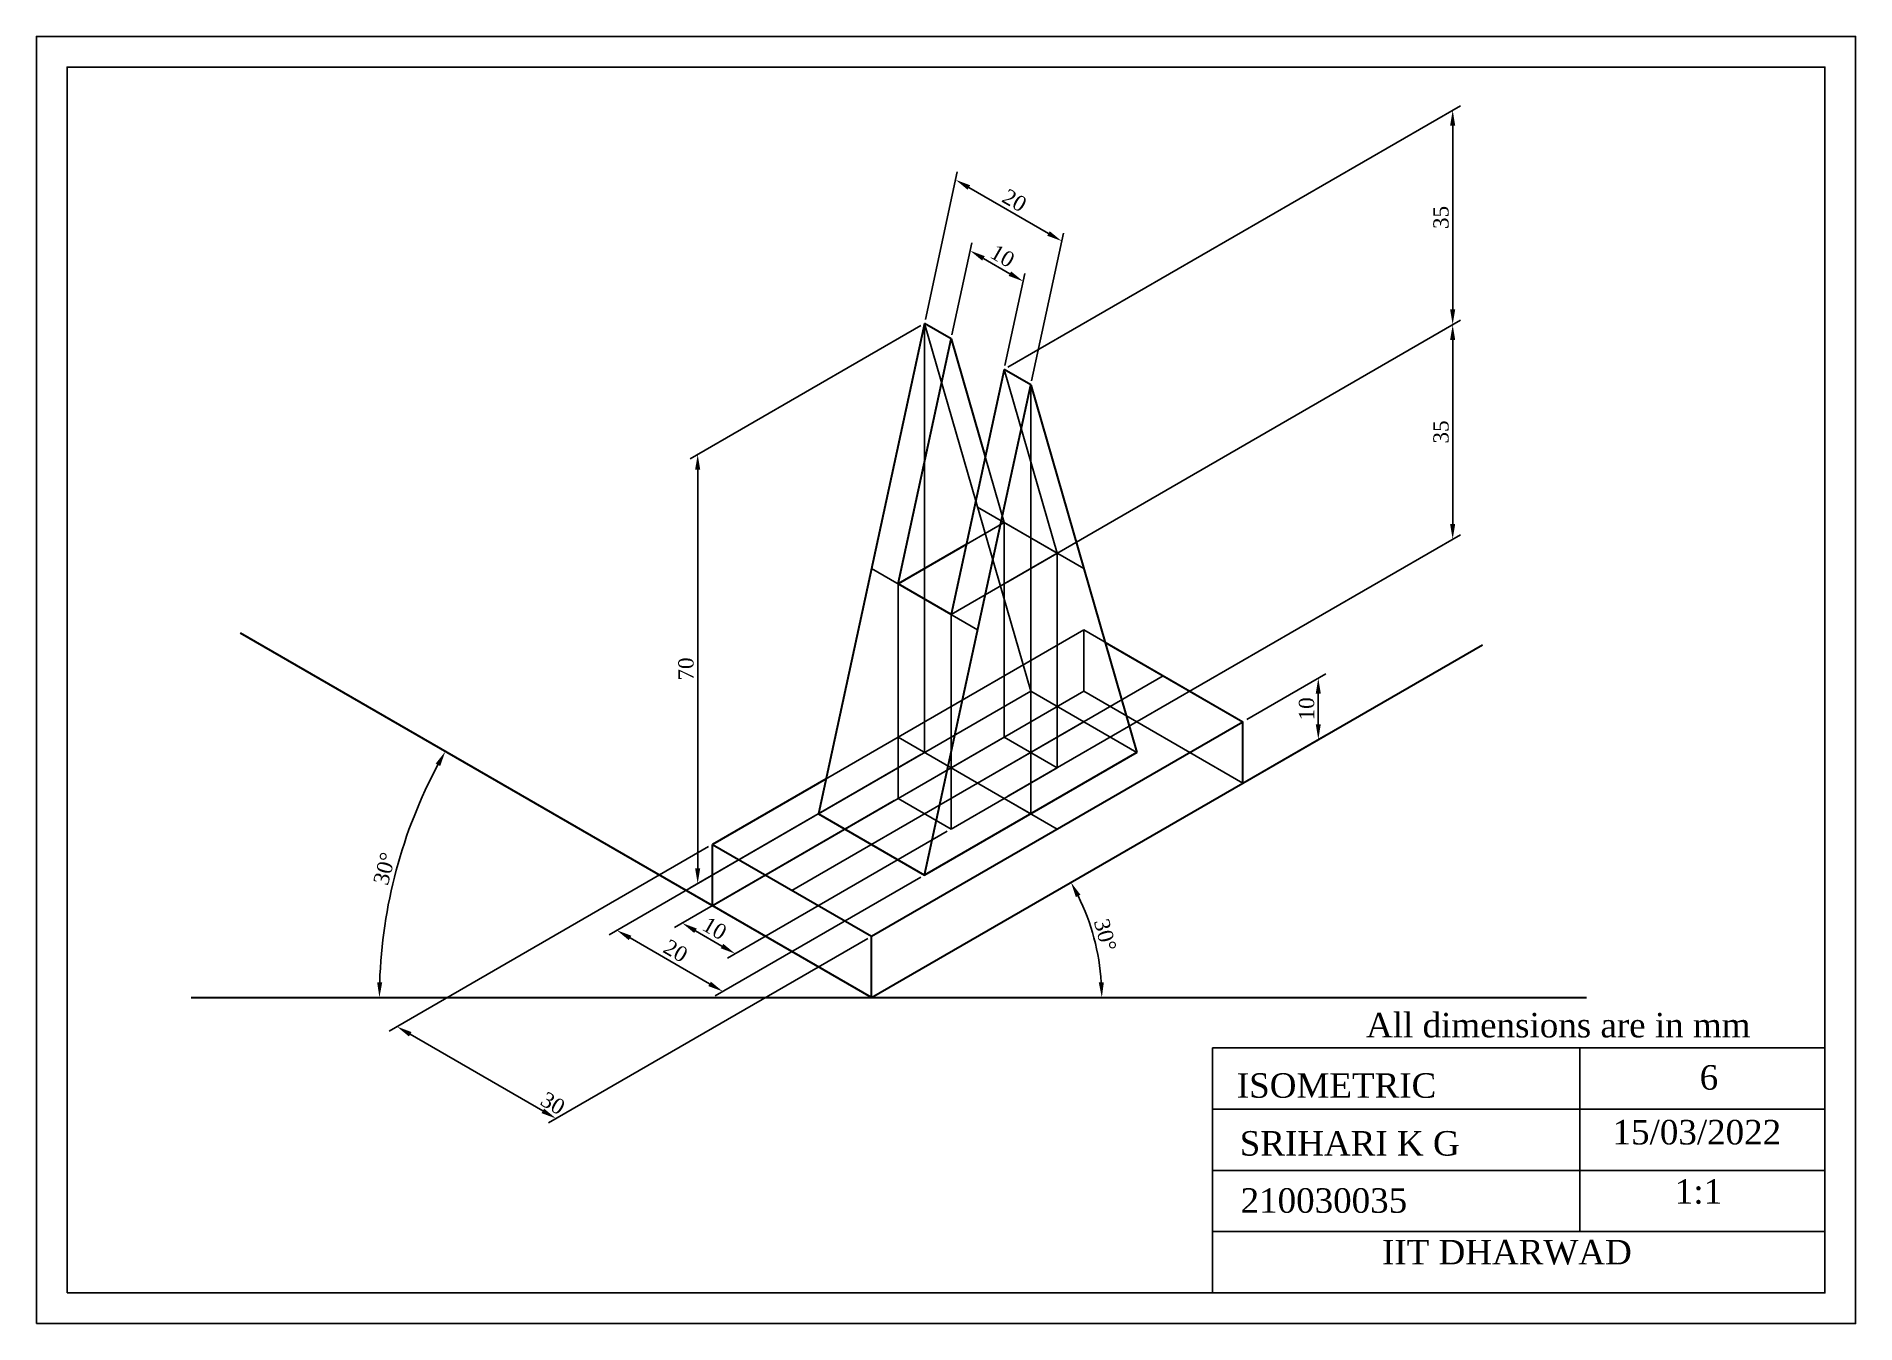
# Paper-space layout 'Layout1' of a CAD drawing. Header units: millimetres. Extents: x 0 to 297, y 0 to 210.
import ezdxf

# ---------------------------------------------------------------- set-up
doc = ezdxf.new("R2010")
doc.units = ezdxf.units.MM
doc.header["$PDMODE"] = 3
doc.header["$PDSIZE"] = 1
for name, color, linetype, lineweight in [('Axis', 250, 'Continuous', 30), ('Dimension', 3, 'Continuous', 9), ('Thick', 1, 'Continuous', 30)]:
    doc.layers.add(name, color=color, linetype=linetype, lineweight=lineweight)
doc.layers.add('Thin', color=4, linetype='Continuous')
doc.styles.add('Drawing', font='times.ttf')
doc.styles.get("Standard").update_dxf_attribs({"font": 'times.ttf'})
doc.dimstyles.new('Copy of ISO-25', dxfattribs={"dimtxt": 2.5, "dimasz": 2.5, "dimexe": 1.25, "dimexo": 0.625, "dimtad": 1, "dimtoh": 1, "dimdsep": 46, "dimtxsty": 'Standard', "dimcen": 2.5, "dimadec": 0, "dimazin": 0, "dimtfac": 1, "dimtmove": 0, "dimatfit": 3, "dimfxl": 1, "dimarcsym": 0})

# ---------------------------------------------------------------- blocks, each defined once
blk = doc.blocks.new('*D27')
at = {"layer": 'Defpoints', "color": 0, "transparency": 16777216}
for p in [(236.08, 110.76), (173.37, 59.71), (25.26, 53.18), (136.35, 53.18), (253.04, 53.18)]:
    blk.add_point(p, dxfattribs=at)
at = {"layer": 'Dimension', "color": 0, "lineweight": -2, "transparency": 16777216}
blk.add_arc((136.35, 53.18), 37.59, 3.8109, 26.1891, dxfattribs=at)
at = {"layer": 'Dimension', "color": 0, "transparency": 16777216}
for points in [[(169.71, 69.58), (170.45, 69.97), (168.9, 71.98)], [(174.27, 55.69), (173.44, 55.67), (173.94, 53.18)]]:
    blk.add_solid(points, dxfattribs=at)
at = {"layer": 'Dimension', "color": 0, "transparency": 16777216, "insert": (174.49, 63.4), "char_height": 2.5, "attachment_point": 5, "rotation": 285}
blk.add_mtext('30°', dxfattribs=at)
blk = doc.blocks.new('*D28')
at = {"layer": 'Defpoints', "color": 0, "transparency": 16777216}
for p in [(33.34, 112.65), (60.85, 80.66), (25.26, 53.18), (136.35, 53.18), (253.04, 53.18)]:
    blk.add_point(p, dxfattribs=at)
at = {"layer": 'Dimension', "color": 0, "lineweight": -2, "transparency": 16777216}
blk.add_arc((136.35, 53.18), 80.34, 151.783, 178.217, dxfattribs=at)
at = {"layer": 'Dimension', "color": 0, "transparency": 16777216}
for points in [[(65.19, 91.37), (65.92, 90.96), (66.77, 93.35)], [(56.46, 55.67), (55.63, 55.69), (56, 53.18)]]:
    blk.add_solid(points, dxfattribs=at)
at = {"layer": 'Dimension', "color": 0, "transparency": 16777216, "insert": (56.84, 74.22), "char_height": 2.5, "attachment_point": 5, "rotation": 75.1791}
blk.add_mtext('30°', dxfattribs=at)
blk = doc.blocks.new('*D29')
at = {"layer": 'Defpoints', "color": 0, "transparency": 16777216}
for p in [(152.44, 175.04), (149.34, 160.68), (158, 155.68)]:
    blk.add_point(p, dxfattribs=at)
at = {"layer": 'Dimension', "color": 0, "lineweight": -2, "transparency": 16777216}
for p, q in [((149.47, 161.32), (152.72, 176.32)), ((158.94, 171.29), (154.61, 173.79)), ((158.13, 156.32), (161.38, 171.32))]:
    blk.add_line(p, q, dxfattribs=at)
at = {"layer": 'Dimension', "color": 0, "transparency": 16777216}
for points in [[(154.82, 174.15), (154.4, 173.43), (152.44, 175.04)], [(159.15, 171.65), (158.73, 170.93), (161.1, 170.04)]]:
    blk.add_solid(points, dxfattribs=at)
at = {"layer": 'Dimension', "color": 0, "transparency": 16777216, "insert": (157.72, 174.18), "char_height": 2.5, "attachment_point": 5, "rotation": 330}
blk.add_mtext('10', dxfattribs=at)
blk = doc.blocks.new('*D30')
at = {"layer": 'Defpoints', "color": 0, "transparency": 16777216}
for p in [(150.08, 186.6), (145.01, 163.18), (162.33, 153.18)]:
    blk.add_point(p, dxfattribs=at)
at = {"layer": 'Dimension', "color": 0, "lineweight": -2, "transparency": 16777216}
for p, q in [((145.14, 163.82), (150.35, 187.88)), ((165.23, 177.85), (152.24, 185.35)), ((162.47, 153.82), (167.67, 177.88))]:
    blk.add_line(p, q, dxfattribs=at)
at = {"layer": 'Dimension', "color": 0, "transparency": 16777216}
for points in [[(152.45, 185.71), (152.03, 184.99), (150.08, 186.6)], [(165.44, 178.21), (165.02, 177.49), (167.4, 176.6)]]:
    blk.add_solid(points, dxfattribs=at)
at = {"layer": 'Dimension', "color": 0, "transparency": 16777216, "insert": (159.68, 183.24), "char_height": 2.5, "attachment_point": 5, "rotation": 330}
blk.add_mtext('20', dxfattribs=at)
blk = doc.blocks.new('*D25')
at = {"layer": 'Defpoints', "color": 0, "transparency": 16777216}
for p in [(110.36, 78.18), (136.35, 63.18), (58.87, 48.45)]:
    blk.add_point(p, dxfattribs=at)
at = {"layer": 'Dimension', "color": 0, "lineweight": -2, "transparency": 16777216}
for p, q in [((109.74, 77.82), (57.62, 47.73)), ((135.72, 62.82), (83.6, 32.73)), ((82.68, 34.7), (61.03, 47.2))]:
    blk.add_line(p, q, dxfattribs=at)
at = {"layer": 'Dimension', "color": 0, "transparency": 16777216}
for points in [[(61.24, 47.56), (60.82, 46.84), (58.87, 48.45)], [(82.89, 35.06), (82.47, 34.34), (84.85, 33.45)]]:
    blk.add_solid(points, dxfattribs=at)
at = {"layer": 'Dimension', "color": 0, "transparency": 16777216, "insert": (84.32, 35.94), "char_height": 2.5, "attachment_point": 5, "rotation": 330}
blk.add_mtext('30', dxfattribs=at)
blk = doc.blocks.new('*D31')
at = {"layer": 'Defpoints', "color": 0, "transparency": 16777216}
for p in [(145.01, 163.18), (145.01, 93.18), (107.96, 71.79)]:
    blk.add_point(p, dxfattribs=at)
at = {"layer": 'Dimension', "color": 0, "lineweight": -2, "transparency": 16777216}
for p, q in [((144.38, 162.82), (106.71, 141.07)), ((107.96, 139.29), (107.96, 74.29)), ((144.38, 92.82), (106.71, 71.07))]:
    blk.add_line(p, q, dxfattribs=at)
at = {"layer": 'Dimension', "color": 0, "transparency": 16777216}
for points in [[(107.54, 139.29), (108.38, 139.29), (107.96, 141.79)], [(107.54, 74.29), (108.38, 74.29), (107.96, 71.79)]]:
    blk.add_solid(points, dxfattribs=at)
at = {"layer": 'Dimension', "color": 0, "transparency": 16777216, "insert": (106.06, 106.79), "char_height": 2.5, "attachment_point": 5, "rotation": 90}
blk.add_mtext('70', dxfattribs=at)
blk = doc.blocks.new('*D32')
at = {"layer": 'Defpoints', "color": 0, "transparency": 16777216}
for p in [(231.22, 162.96), (158, 120.68), (158, 85.68)]:
    blk.add_point(p, dxfattribs=at)
at = {"layer": 'Dimension', "color": 0, "lineweight": -2, "transparency": 16777216}
for p, q in [((158.62, 121.04), (232.47, 163.68)), ((231.22, 130.46), (231.22, 160.46)), ((158.62, 86.04), (232.47, 128.68))]:
    blk.add_line(p, q, dxfattribs=at)
at = {"layer": 'Dimension', "color": 0, "transparency": 16777216}
for points in [[(230.8, 160.46), (231.63, 160.46), (231.22, 162.96)], [(230.8, 130.46), (231.63, 130.46), (231.22, 127.96)]]:
    blk.add_solid(points, dxfattribs=at)
at = {"layer": 'Dimension', "color": 0, "transparency": 16777216, "insert": (229.32, 145.46), "char_height": 2.5, "attachment_point": 5, "rotation": 90}
blk.add_mtext('35', dxfattribs=at)
blk = doc.blocks.new('*D26')
at = {"layer": 'Defpoints', "color": 0, "transparency": 16777216}
for p in [(231.22, 197.96), (158, 155.68), (158, 120.68)]:
    blk.add_point(p, dxfattribs=at)
at = {"layer": 'Dimension', "color": 0, "lineweight": -2, "transparency": 16777216}
for p, q in [((158.62, 156.04), (232.47, 198.68)), ((231.22, 165.46), (231.22, 195.46)), ((158.62, 121.04), (232.47, 163.68))]:
    blk.add_line(p, q, dxfattribs=at)
at = {"layer": 'Dimension', "color": 0, "transparency": 16777216}
for points in [[(230.8, 195.46), (231.63, 195.46), (231.22, 197.96)], [(230.8, 165.46), (231.63, 165.46), (231.22, 162.96)]]:
    blk.add_solid(points, dxfattribs=at)
at = {"layer": 'Dimension', "color": 0, "transparency": 16777216, "insert": (229.32, 180.46), "char_height": 2.5, "attachment_point": 5, "rotation": 90}
blk.add_mtext('35', dxfattribs=at)
blk = doc.blocks.new('*D33')
at = {"layer": 'Defpoints', "color": 0, "transparency": 16777216}
for p in [(140.68, 85.68), (149.34, 80.68), (114.1, 60.34)]:
    blk.add_point(p, dxfattribs=at)
at = {"layer": 'Dimension', "color": 0, "lineweight": -2, "transparency": 16777216}
for p, q in [((140.05, 85.32), (104.19, 64.61)), ((148.71, 80.32), (112.85, 59.61)), ((107.6, 64.09), (111.93, 61.59))]:
    blk.add_line(p, q, dxfattribs=at)
at = {"layer": 'Dimension', "color": 0, "transparency": 16777216}
for points in [[(107.81, 64.45), (107.39, 63.73), (105.44, 65.34)], [(112.14, 61.95), (111.72, 61.23), (114.1, 60.34)]]:
    blk.add_solid(points, dxfattribs=at)
at = {"layer": 'Dimension', "color": 0, "transparency": 16777216, "insert": (110.72, 64.48), "char_height": 2.5, "attachment_point": 5, "rotation": 330}
blk.add_mtext('10', dxfattribs=at)
blk = doc.blocks.new('*D34')
at = {"layer": 'Defpoints', "color": 0, "transparency": 16777216}
for p in [(127.69, 83.18), (145.01, 73.18), (112.08, 54.17)]:
    blk.add_point(p, dxfattribs=at)
at = {"layer": 'Dimension', "color": 0, "lineweight": -2, "transparency": 16777216}
for p, q in [((127.06, 82.82), (93.51, 63.45)), ((144.38, 72.82), (110.83, 53.45)), ((96.92, 62.92), (109.91, 55.42))]:
    blk.add_line(p, q, dxfattribs=at)
at = {"layer": 'Dimension', "color": 0, "transparency": 16777216}
for points in [[(97.13, 63.28), (96.71, 62.56), (94.76, 64.17)], [(110.12, 55.78), (109.7, 55.06), (112.08, 54.17)]]:
    blk.add_solid(points, dxfattribs=at)
at = {"layer": 'Dimension', "color": 0, "transparency": 16777216, "insert": (104.36, 60.81), "char_height": 2.5, "attachment_point": 5, "rotation": 330}
blk.add_mtext('20', dxfattribs=at)
blk = doc.blocks.new('*D35')
at = {"layer": 'Defpoints', "color": 0, "transparency": 16777216}
for p in [(196.97, 98.18), (209.28, 95.29), (196.97, 88.18)]:
    blk.add_point(p, dxfattribs=at)
at = {"layer": 'Dimension', "color": 0, "lineweight": -2, "transparency": 16777216}
for p, q in [((197.59, 98.54), (210.53, 106.01)), ((209.28, 102.79), (209.28, 97.79)), ((197.59, 88.54), (210.53, 96.01))]:
    blk.add_line(p, q, dxfattribs=at)
at = {"layer": 'Dimension', "color": 0, "transparency": 16777216}
for points in [[(208.86, 102.79), (209.69, 102.79), (209.28, 105.29)], [(208.86, 97.79), (209.69, 97.79), (209.28, 95.29)]]:
    blk.add_solid(points, dxfattribs=at)
at = {"layer": 'Dimension', "color": 0, "transparency": 16777216, "insert": (207.38, 100.29), "char_height": 2.5, "attachment_point": 5, "rotation": 90}
blk.add_mtext('10', dxfattribs=at)

psp = doc.layouts.get("Layout1")

# ---------------------------------------------------------------- linework, layer by layer
for p, q in [((292, 45), (192, 45)), ((192, 45), (192, 5)), ((252, 45), (252, 15)), ((292, 5), (292, 45)), ((292, 35), (192, 35)), ((292, 25), (192, 25)), ((292, 15), (192, 15)), ((192, 5), (292, 5)), ((292, 5), (292, 5))]:
    psp.add_line(p, q)
for points in [[(0, 0), (297, 0), (297, 210), (0, 210)], [(5, 5), (292, 5), (292, 205), (5, 205)]]:
    psp.add_lwpolyline(points, close=True)
at = {"layer": 'Axis'}
for p, q in [((136.345, 53.181), (33.339, 112.652)), ((136.345, 53.181), (236.081, 110.763)), ((25.261, 53.181), (253.04, 53.181))]:
    psp.add_line(p, q, dxfattribs=at)
at = {"layer": 'Thick'}
for p, q in [((145.006, 163.181), (127.685, 83.181)), ((140.676, 120.681), (149.336, 160.681)), ((149.336, 160.681), (145.006, 163.181)), ((149.336, 160.681), (154.903, 141.395)), ((157.996, 155.681), (149.336, 115.681)), ((162.326, 153.181), (157.996, 155.681)), ((145.006, 73.181), (162.326, 153.181)), ((162.326, 153.181), (179.647, 93.181)), ((162.326, 153.181), (179.647, 93.181)), ((151.81, 127.11), (140.676, 120.681)), ((149.336, 115.681), (140.676, 120.681)), ((174.451, 111.181), (196.967, 98.181)), ((136.345, 63.181), (196.967, 98.181)), ((196.967, 88.181), (196.967, 98.181)), ((179.647, 93.181), (145.006, 73.181)), ((128.922, 88.895), (110.365, 78.181)), ((136.345, 53.181), (196.967, 88.181)), ((127.685, 83.181), (145.006, 73.181)), ((110.365, 68.181), (110.365, 78.181)), ((110.365, 78.181), (136.345, 63.181)), ((136.345, 53.181), (110.365, 68.181)), ((136.345, 53.181), (136.345, 63.181))]:
    psp.add_line(p, q, dxfattribs=at)
at = {"layer": 'Thin'}
for p, q in [((145.006, 163.181), (127.685, 83.181)), ((149.336, 160.681), (140.676, 120.681)), ((145.006, 93.181), (145.006, 163.181)), ((162.326, 103.181), (145.006, 163.181)), ((145.006, 163.181), (149.336, 160.681)), ((149.336, 160.681), (157.996, 130.681)), ((157.996, 155.681), (149.336, 115.681)), ((157.996, 155.681), (162.326, 153.181)), ((157.996, 155.681), (166.656, 125.681)), ((145.006, 73.181), (162.326, 153.181)), ((162.326, 83.181), (162.326, 153.181)), ((157.996, 130.681), (140.676, 120.681)), ((153.666, 133.181), (170.986, 123.181)), ((157.996, 95.681), (157.996, 130.681)), ((166.656, 125.681), (157.996, 130.681)), ((149.336, 115.681), (166.656, 125.681)), ((166.656, 90.681), (166.656, 125.681)), ((136.345, 123.181), (153.666, 113.181)), ((140.676, 85.681), (140.676, 120.681)), ((170.986, 113.181), (110.365, 78.181)), ((149.336, 80.681), (149.336, 115.681)), ((170.986, 103.181), (170.986, 113.181)), ((196.967, 98.181), (170.986, 113.181)), ((123.355, 70.681), (183.977, 105.681)), ((110.365, 68.181), (170.986, 103.181)), ((162.326, 103.181), (127.685, 83.181)), ((127.685, 83.181), (162.326, 103.181)), ((170.986, 98.181), (162.326, 103.181)), ((196.967, 88.181), (170.986, 103.181)), ((153.666, 88.181), (170.986, 98.181)), ((179.647, 93.181), (170.986, 98.181)), ((166.656, 80.681), (140.676, 95.681)), ((140.676, 85.681), (157.996, 95.681)), ((157.996, 95.681), (166.656, 90.681)), ((145.006, 73.181), (179.647, 93.181)), ((179.647, 93.181), (145.006, 73.181)), ((166.656, 90.681), (157.996, 85.681)), ((127.685, 83.181), (145.006, 73.181)), ((149.336, 80.681), (140.676, 85.681)), ((157.996, 85.681), (149.336, 80.681)), ((162.326, 83.181), (157.996, 85.681))]:
    psp.add_line(p, q, dxfattribs=at)

# ---------------------------------------------------------------- texts
at = {"style": 'Drawing'}
for s, p in [('ISOMETRIC', (195.978, 36.845)), ('15/03/2022', (257.318, 29.231)), ('SRIHARI K G', (196.447, 27.407)), ('210030035', (196.599, 18.084)), ('       1:1', (256.913, 19.568)), ('IIT DHARWAD', (219.69, 9.655))]:
    psp.add_text(s, height=4, dxfattribs=at).set_placement(p)
at = {"layer": 'Axis', "style": 'Drawing'}
for s, p in [('All dimensions are in mm', (217.077, 46.693)), ('          6', (256.44, 38.166))]:
    psp.add_text(s, height=4, dxfattribs=at).set_placement(p)

# ---------------------------------------------------------------- dimensions: what is measured, and where the dimension line sits
at = {"layer": 'Dimension'}
for p1, p2, distance, picture, middle in [((157.996, 120.681), (157.996, 155.681), -73.221, '*D26', (229.321, 180.455)), ((162.326, 153.181), (145.006, 163.181), -22.814, '*D30', (159.684, 183.24)), ((157.996, 155.681), (149.336, 160.681), -13.986, '*D29', (157.722, 174.179)), ((157.996, 85.681), (157.996, 120.681), -73.221, '*D32', (229.321, 145.455)), ((145.006, 163.181), (145.006, 93.181), -37.045, '*D31', (106.061, 106.793)), ((196.967, 98.181), (196.967, 88.181), 12.311, '*D35', (207.382, 100.289)), ((127.685, 83.181), (145.006, 73.181), -32.929, '*D34', (104.365, 60.812)), ((140.676, 85.681), (149.336, 80.681), -35.239, '*D33', (110.715, 64.478))]:
    dim = psp.add_aligned_dim(p1=p1, p2=p2, distance=distance, dimstyle='Copy of ISO-25', dxfattribs=at)
    dim.commit()
    dim.dimension.update_dxf_attribs({"geometry": picture, "text_midpoint": middle})
dim = psp.add_angular_dim_2l(base=(60.849, 80.659), line1=((25.261, 53.181), (253.04, 53.181)), line2=((136.345, 53.181), (33.339, 112.652)), dimstyle='Copy of ISO-25', dxfattribs=at)
dim.commit()
dim.dimension.update_dxf_attribs({"geometry": '*D28', "text_midpoint": (58.677, 73.732), "dimtype": 162})
dim = psp.add_angular_dim_2l(base=(173.368, 59.709), line1=((25.261, 53.181), (253.04, 53.181)), line2=((136.345, 53.181), (236.081, 110.763)), dimstyle='Copy of ISO-25', dxfattribs=at)
dim.commit()
dim.dimension.update_dxf_attribs({"geometry": '*D27', "text_midpoint": (174.491, 63.402)})
dim = psp.add_linear_dim(base=(58.866, 48.448), p1=(136.345, 63.181), p2=(110.365, 78.181), angle=150, dimstyle='Copy of ISO-25', dxfattribs=at)
dim.commit()
dim.dimension.update_dxf_attribs({"geometry": '*D25', "text_midpoint": (83.373, 34.299), "dimtype": 161})

doc.saveas('drawing.dxf')
